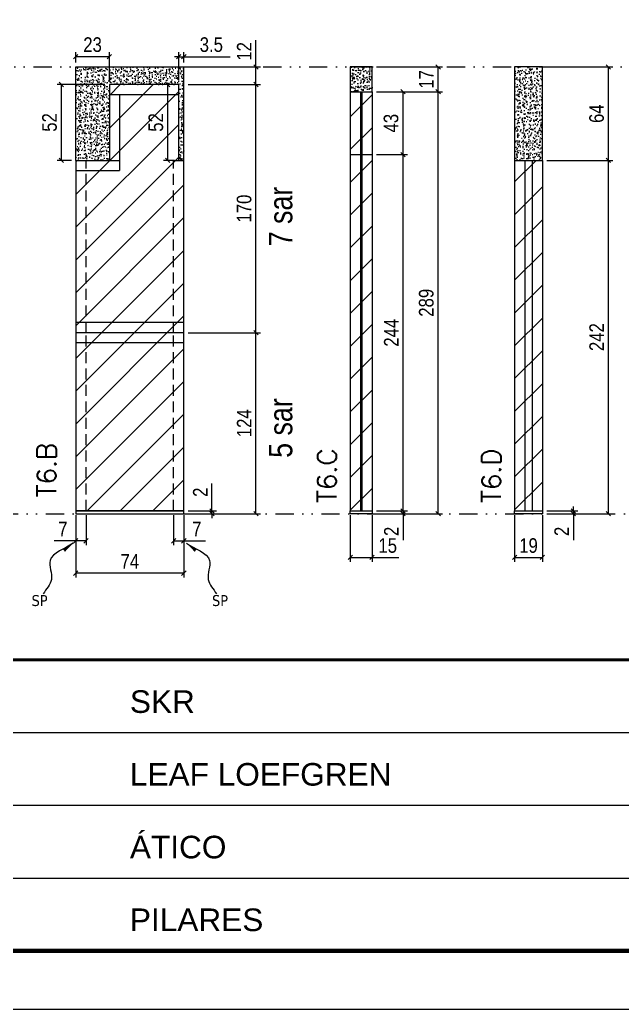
# Model space of a CAD drawing. Extents: x 14400 to 27878, y -21631 to 6985.
# Drawn here: x 19792 to 20204, y -7848 to -7171 of the extents above; entities that cross this region are included whole.
import ezdxf

# ---------------------------------------------------------------- set-up
doc = ezdxf.new("R2010")
doc.units = 0
for name, pattern in [('CONTINUO', [0]), ('DASHED', [0.75, 0.5, -0.25]), ('DIVIDE2', [0.625, 0.25, -0.125, 0, -0.125, 0, -0.125]), ('HIDDEN', [0.375, 0.25, -0.125])]:
    doc.linetypes.add(name, pattern=pattern)
for name, color, linetype in [('COTA', 241, 'Continuous'), ('NOMENCLATURA', 7, 'Continuous'), ('Nível', 160, 'Continuous'), ('Painéis', 200, 'Continuous'), ('SARR_2.2x7', 40, 'Continuous'), ('texto', 7, 'Continuous')]:
    doc.layers.add(name, color=color, linetype=linetype)
for name, color, linetype, lineweight in [('Folhas', 255, 'Continuous', 9), ('Hachura', 251, 'Continuous', 9), ('SARRAFO DE PRESSAO', 251, 'DASHED', 9), ('Texto Seção', 7, 'Continuous', 15)]:
    doc.layers.add(name, color=color, linetype=linetype, lineweight=lineweight)
doc.styles.add('ARIAL', font='arial.ttf')
doc.styles.add('ARIAL_NARROW', font='ARIALN.TTF', dxfattribs={"height": 0.2})
doc.styles.add('COTA TECNICA', font='techl___.ttf', dxfattribs={"height": 10})
doc.styles.add('COTA TECNICA-50', font='techl___.ttf', dxfattribs={"height": 10})
doc.styles.add('REGUA-120', font='ROMANS.shx', dxfattribs={"height": 15})
doc.styles.get("Standard").update_dxf_attribs({"font": 'arial.ttf'})
doc.dimstyles.new('COTA PAINEL-50', dxfattribs={"dimtxt": 10, "dimasz": 3, "dimexe": 3, "dimexo": 3, "dimgap": 3, "dimtad": 1, "dimdec": 1, "dimzin": 12, "dimdsep": 46, "dimtxsty": 'COTA TECNICA-50', "dimblk1": 'OBLIQUE', "dimblk2": 'OBLIQUE', "dimsah": 1, "dimcen": 0.9, "dimclrd": 4, "dimclre": 4, "dimclrt": 240, "dimadec": 1, "dimazin": 3, "dimtfac": 1, "dimtdec": 1, "dimtmove": 0, "dimatfit": 3, "dimfxl": 1, "dimtolj": 1, "dimtzin": 12, "dimarcsym": 0})
doc.dimstyles.new('PAINEL', dxfattribs={"dimtxt": 10, "dimasz": 3, "dimexe": 3, "dimexo": 3, "dimgap": 3, "dimtad": 1, "dimdec": 1, "dimzin": 12, "dimdsep": 46, "dimtxsty": 'COTA TECNICA', "dimblk1": 'OBLIQUE', "dimblk2": 'OBLIQUE', "dimsah": 1, "dimcen": 0.9, "dimclrd": 4, "dimclre": 4, "dimclrt": 240, "dimadec": 1, "dimazin": 3, "dimtfac": 1, "dimtdec": 1, "dimtmove": 0, "dimatfit": 3, "dimfxl": 1, "dimtolj": 1, "dimtzin": 12, "dimarcsym": 0})
doc.dimstyles.get("Standard").update_dxf_attribs({"dimtxt": 0.18, "dimasz": 0.18, "dimexe": 0.18, "dimexo": 0.0625, "dimgap": 0.09, "dimtad": 0, "dimtih": 1, "dimtoh": 1, "dimdec": 4, "dimzin": 0, "dimdsep": 46, "dimtxsty": 'Standard', "dimcen": 0.09, "dimadec": 0, "dimazin": 0, "dimtfac": 1, "dimtdec": 4, "dimtofl": 0, "dimtmove": 0, "dimatfit": 3, "dimfxl": 1, "dimtolj": 1, "dimtzin": 0, "dimarcsym": 0})

# ---------------------------------------------------------------- blocks, each defined once
blk = doc.blocks.new('9999999999')
at = {"color": 30, "linetype": 'CONTINUO'}
for p, q in [((98564.56, 34379.64), (99583.98, 34379.64)), ((98564.56, 34329.83), (99487.98, 34329.83)), ((98564.56, 34280.02), (99487.98, 34280.02))]:
    blk.add_line(p, q, dxfattribs=at)
at = {"color": 30, "linetype": 'CONTINUO', "const_width": 2}
blk.add_lwpolyline([(99583.98, 34230.21), (99583.98, 34414.45, 0.414214), (99568.98, 34429.45), (98228.98, 34429.45, 0.414214), (98213.98, 34414.45), (98213.98, 34245.21, 0.414214), (98228.98, 34230.21), (99583.98, 34230.21)], format="xyb", dxfattribs=at)
at = {"layer": 'Folhas'}
blk.add_lwpolyline([(98138.98, 34190.21), (99623.98, 34190.21), (99623.98, 35240.21), (98138.98, 35240.21)], close=True, dxfattribs=at)
at = {"layer": 'Folhas', "color": 30, "const_width": 3}
blk.add_lwpolyline([(98213.98, 34230.21), (99583.98, 34230.21), (99583.98, 35200.21), (98213.98, 35200.21)], close=True, dxfattribs=at)
at = {"color": 7, "linetype": 'Continuous', "ltscale": 5, "style": 'ARIAL'}
for s, height, p in [('SKR', 15.483, (98837.68, 34393.13)), ('LEAF LOEFGREN', 15.4829, (98837.68, 34343.32)), ('ÁTICO', 15.483, (98837.68, 34293.51)), ('PILARES', 15.483, (98837.68, 34243.7))]:
    blk.add_text(s, height=height, dxfattribs=at).set_placement(p)
blk = doc.blocks.new('_Oblique')
at = {"color": 0, "linetype": 'ByBlock', "lineweight": -2}
blk.add_line((-0.5, -0.5), (0.5, 0.5), dxfattribs=at)
blk = doc.blocks.new('*D2427')
at = {"layer": 'COTA', "color": 4, "lineweight": -2, "transparency": 16777216}
for p, q in [((19830.11, -7509.89), (19830.11, -7552.57)), ((19904.11, -7509.89), (19904.11, -7552.57)), ((19904.11, -7549.57), (19830.11, -7549.57))]:
    blk.add_line(p, q, dxfattribs=at)
at = {"layer": 'Defpoints', "color": 0, "transparency": 16777216}
for p in [(19830.11, -7506.89), (19904.11, -7506.89), (19830.11, -7549.57)]:
    blk.add_point(p, dxfattribs=at)
at = {"layer": 'COTA', "color": 4, "lineweight": -2, "transparency": 16777216, "xscale": 3, "yscale": 3, "zscale": 3, "rotation": 180}
blk.add_blockref('_Oblique', (19830.11, -7549.57), dxfattribs=at)
at = {"layer": 'COTA', "color": 4, "lineweight": -2, "transparency": 16777216, "xscale": 3, "yscale": 3, "zscale": 3}
blk.add_blockref('_Oblique', (19904.11, -7549.57), dxfattribs=at)
at = {"layer": 'COTA', "color": 240, "transparency": 16777216, "insert": (19867.11, -7541.5), "char_height": 10, "attachment_point": 5, "style": 'COTA TECNICA'}
blk.add_mtext('\\A1;74', dxfattribs=at)
blk = doc.blocks.new('*D2428')
at = {"layer": 'COTA', "color": 4, "lineweight": -2, "transparency": 16777216}
for p, q in [((19897.11, -7509.89), (19897.11, -7530.4)), ((19904.11, -7511.89), (19904.11, -7530.4)), ((19897.11, -7527.4), (19904.11, -7527.4)), ((19904.11, -7527.4), (19918.84, -7527.4))]:
    blk.add_line(p, q, dxfattribs=at)
at = {"layer": 'Defpoints', "color": 0, "transparency": 16777216}
for p in [(19897.11, -7506.89), (19904.11, -7508.89), (19904.11, -7527.4)]:
    blk.add_point(p, dxfattribs=at)
at = {"layer": 'COTA', "color": 4, "lineweight": -2, "transparency": 16777216, "xscale": 3, "yscale": 3, "zscale": 3, "rotation": 180}
blk.add_blockref('_Oblique', (19897.11, -7527.4), dxfattribs=at)
at = {"layer": 'COTA', "color": 4, "lineweight": -2, "transparency": 16777216, "xscale": 3, "yscale": 3, "zscale": 3}
blk.add_blockref('_Oblique', (19904.11, -7527.4), dxfattribs=at)
at = {"layer": 'COTA', "color": 240, "transparency": 16777216, "insert": (19912.98, -7519.33), "char_height": 10, "attachment_point": 5, "style": 'COTA TECNICA-50'}
blk.add_mtext('\\A1;7', dxfattribs=at)
blk = doc.blocks.new('*D2430')
at = {"layer": 'COTA', "color": 4, "linetype": 'ByBlock', "lineweight": -2, "transparency": 16777216}
for p, q in [((19907.11, -7384.89), (19956.48, -7384.89)), ((19953.48, -7508.89), (19953.48, -7384.89)), ((19907.11, -7508.89), (19956.48, -7508.89))]:
    blk.add_line(p, q, dxfattribs=at)
at = {"layer": 'Defpoints', "color": 0, "linetype": 'ByBlock', "transparency": 16777216}
for p in [(19904.11, -7384.89), (19953.48, -7384.89), (19904.11, -7508.89)]:
    blk.add_point(p, dxfattribs=at)
at = {"layer": 'COTA', "color": 4, "linetype": 'ByBlock', "lineweight": -2, "transparency": 16777216, "xscale": 3, "yscale": 3, "zscale": 3}
for p, rotation in [((19953.48, -7384.89), 90), ((19953.48, -7508.89), 270)]:
    blk.add_blockref('_Oblique', p, dxfattribs=dict(at, rotation=rotation))
at = {"layer": 'COTA', "color": 240, "linetype": 'ByBlock', "transparency": 16777216, "insert": (19945.41, -7446.89), "char_height": 10, "attachment_point": 5, "rotation": 90, "style": 'COTA TECNICA'}
blk.add_mtext('\\A1;124', dxfattribs=at)
blk = doc.blocks.new('*D2429')
at = {"layer": 'COTA', "color": 4, "lineweight": -2, "transparency": 16777216}
for p, q in [((19923.37, -7506.89), (19923.37, -7488.09)), ((19907.11, -7506.89), (19926.37, -7506.89)), ((19923.37, -7508.89), (19923.37, -7506.89)), ((19907.11, -7508.89), (19926.37, -7508.89)), ((19923.37, -7508.89), (19923.37, -7511.89))]:
    blk.add_line(p, q, dxfattribs=at)
at = {"layer": 'Defpoints', "color": 0, "transparency": 16777216}
for p in [(19904.11, -7506.89), (19904.11, -7508.89), (19923.37, -7508.89)]:
    blk.add_point(p, dxfattribs=at)
at = {"layer": 'COTA', "color": 4, "lineweight": -2, "transparency": 16777216, "xscale": 3, "yscale": 3, "zscale": 3}
for p, rotation in [((19923.37, -7506.89), 270), ((19923.37, -7508.89), 90)]:
    blk.add_blockref('_Oblique', p, dxfattribs=dict(at, rotation=rotation))
at = {"layer": 'COTA', "color": 240, "transparency": 16777216, "insert": (19915.37, -7494.14), "char_height": 10, "attachment_point": 5, "rotation": 90, "style": 'COTA TECNICA-50'}
blk.add_mtext('\\A1;2', dxfattribs=at)
blk = doc.blocks.new('*D2431')
at = {"layer": 'COTA', "color": 4, "linetype": 'ByBlock', "lineweight": -2, "transparency": 16777216}
for p, q in [((19907.11, -7384.89), (19956.48, -7384.89)), ((19953.48, -7508.89), (19953.48, -7384.89)), ((19907.11, -7508.89), (19956.48, -7508.89))]:
    blk.add_line(p, q, dxfattribs=at)
at = {"layer": 'Defpoints', "color": 0, "linetype": 'ByBlock', "transparency": 16777216}
for p in [(19904.11, -7384.89), (19953.48, -7384.89), (19904.11, -7508.89)]:
    blk.add_point(p, dxfattribs=at)
at = {"layer": 'COTA', "color": 4, "linetype": 'ByBlock', "lineweight": -2, "transparency": 16777216, "xscale": 3, "yscale": 3, "zscale": 3}
for p, rotation in [((19953.48, -7384.89), 90), ((19953.48, -7508.89), 270)]:
    blk.add_blockref('_Oblique', p, dxfattribs=dict(at, rotation=rotation))
at = {"layer": 'COTA', "color": 240, "linetype": 'ByBlock', "transparency": 16777216, "insert": (19945.41, -7446.89), "char_height": 10, "attachment_point": 5, "rotation": 90, "style": 'COTA TECNICA'}
blk.add_mtext('\\A1;124', dxfattribs=at)
blk = doc.blocks.new('*D2432')
at = {"layer": 'COTA', "color": 4, "lineweight": -2, "transparency": 16777216}
for p, q in [((19907.11, -7214.89), (19956.48, -7214.89)), ((19953.48, -7384.89), (19953.48, -7214.89)), ((19907.11, -7384.89), (19956.48, -7384.89))]:
    blk.add_line(p, q, dxfattribs=at)
at = {"layer": 'Defpoints', "color": 0, "transparency": 16777216}
for p in [(19904.11, -7214.89), (19953.48, -7214.89), (19904.11, -7384.89)]:
    blk.add_point(p, dxfattribs=at)
at = {"layer": 'COTA', "color": 4, "lineweight": -2, "transparency": 16777216, "xscale": 3, "yscale": 3, "zscale": 3}
for p, rotation in [((19953.48, -7214.89), 90), ((19953.48, -7384.89), 270)]:
    blk.add_blockref('_Oblique', p, dxfattribs=dict(at, rotation=rotation))
at = {"layer": 'COTA', "color": 240, "transparency": 16777216, "insert": (19945.38, -7299.89), "char_height": 10, "attachment_point": 5, "rotation": 90, "style": 'COTA TECNICA'}
blk.add_mtext('\\A1;170', dxfattribs=at)
blk = doc.blocks.new('*D2433')
at = {"layer": 'COTA', "color": 4, "lineweight": -2, "transparency": 16777216}
for p, q in [((19953.48, -7202.89), (19953.48, -7184.58)), ((19907.11, -7202.89), (19956.48, -7202.89)), ((19953.48, -7214.89), (19953.48, -7202.89)), ((19907.11, -7214.89), (19956.48, -7214.89))]:
    blk.add_line(p, q, dxfattribs=at)
at = {"layer": 'Defpoints', "color": 0, "transparency": 16777216}
for p in [(19904.11, -7202.89), (19953.48, -7202.89), (19904.11, -7214.89)]:
    blk.add_point(p, dxfattribs=at)
at = {"layer": 'COTA', "color": 4, "lineweight": -2, "transparency": 16777216, "xscale": 3, "yscale": 3, "zscale": 3}
for p, rotation in [((19953.48, -7202.89), 90), ((19953.48, -7214.89), 270)]:
    blk.add_blockref('_Oblique', p, dxfattribs=dict(at, rotation=rotation))
at = {"layer": 'COTA', "color": 240, "transparency": 16777216, "insert": (19945.42, -7192.23), "char_height": 10, "attachment_point": 5, "rotation": 90, "style": 'COTA TECNICA'}
blk.add_mtext('\\A1;12', dxfattribs=at)
blk = doc.blocks.new('*D2434')
at = {"layer": 'COTA', "color": 4, "lineweight": -2, "transparency": 16777216}
for p, q in [((19830.11, -7199.89), (19830.11, -7192.87)), ((19853.11, -7195.87), (19830.11, -7195.87)), ((19853.11, -7211.89), (19853.11, -7192.87))]:
    blk.add_line(p, q, dxfattribs=at)
at = {"layer": 'Defpoints', "color": 0, "transparency": 16777216}
for p in [(19830.11, -7195.87), (19830.11, -7202.89), (19853.11, -7214.89)]:
    blk.add_point(p, dxfattribs=at)
at = {"layer": 'COTA', "color": 4, "lineweight": -2, "transparency": 16777216, "xscale": 3, "yscale": 3, "zscale": 3, "rotation": 180}
blk.add_blockref('_Oblique', (19830.11, -7195.87), dxfattribs=at)
at = {"layer": 'COTA', "color": 4, "lineweight": -2, "transparency": 16777216, "xscale": 3, "yscale": 3, "zscale": 3}
blk.add_blockref('_Oblique', (19853.11, -7195.87), dxfattribs=at)
at = {"layer": 'COTA', "color": 240, "transparency": 16777216, "insert": (19841.61, -7187.65), "char_height": 10, "attachment_point": 5, "style": 'COTA TECNICA'}
blk.add_mtext('\\A1;23', dxfattribs=at)
blk = doc.blocks.new('*D2435')
at = {"layer": 'COTA', "color": 4, "lineweight": -2, "transparency": 16777216}
for p, q in [((19850.11, -7214.89), (19817.28, -7214.89)), ((19820.28, -7266.89), (19820.28, -7214.89)), ((19827.11, -7266.89), (19817.28, -7266.89))]:
    blk.add_line(p, q, dxfattribs=at)
at = {"layer": 'Defpoints', "color": 0, "transparency": 16777216}
for p in [(19820.28, -7214.89), (19853.11, -7214.89), (19830.11, -7266.89)]:
    blk.add_point(p, dxfattribs=at)
at = {"layer": 'COTA', "color": 4, "lineweight": -2, "transparency": 16777216, "xscale": 3, "yscale": 3, "zscale": 3}
for p, rotation in [((19820.28, -7214.89), 90), ((19820.28, -7266.89), 270)]:
    blk.add_blockref('_Oblique', p, dxfattribs=dict(at, rotation=rotation))
at = {"layer": 'COTA', "color": 240, "transparency": 16777216, "insert": (19812.17, -7240.89), "char_height": 10, "attachment_point": 5, "rotation": 90, "style": 'COTA TECNICA'}
blk.add_mtext('\\A1;52', dxfattribs=at)
blk = doc.blocks.new('*D2436')
at = {"layer": 'COTA', "color": 4, "lineweight": -2, "transparency": 16777216}
for p, q in [((20018.01, -7509.89), (20018.01, -7541.79)), ((20033.01, -7509.89), (20033.01, -7541.79)), ((20018.01, -7538.79), (20033.01, -7538.79)), ((20033.01, -7538.79), (20051.38, -7538.79))]:
    blk.add_line(p, q, dxfattribs=at)
at = {"layer": 'Defpoints', "color": 0, "transparency": 16777216}
for p in [(20018.01, -7506.89), (20033.01, -7506.89), (20033.01, -7538.79)]:
    blk.add_point(p, dxfattribs=at)
at = {"layer": 'COTA', "color": 4, "lineweight": -2, "transparency": 16777216, "xscale": 3, "yscale": 3, "zscale": 3, "rotation": 180}
blk.add_blockref('_Oblique', (20018.01, -7538.79), dxfattribs=at)
at = {"layer": 'COTA', "color": 4, "lineweight": -2, "transparency": 16777216, "xscale": 3, "yscale": 3, "zscale": 3}
blk.add_blockref('_Oblique', (20033.01, -7538.79), dxfattribs=at)
at = {"layer": 'COTA', "color": 240, "transparency": 16777216, "insert": (20043.7, -7530.68), "char_height": 10, "attachment_point": 5, "style": 'COTA TECNICA'}
blk.add_mtext('\\A1;15', dxfattribs=at)
blk = doc.blocks.new('*D2437')
at = {"layer": 'COTA', "color": 4, "lineweight": -2, "transparency": 16777216}
for p, q in [((20036.01, -7506.89), (20057.21, -7506.89)), ((20054.21, -7506.89), (20054.21, -7503.89)), ((20054.21, -7506.89), (20054.21, -7508.89)), ((20036.01, -7508.89), (20057.21, -7508.89)), ((20054.21, -7508.89), (20054.21, -7527))]:
    blk.add_line(p, q, dxfattribs=at)
at = {"layer": 'Defpoints', "color": 0, "transparency": 16777216}
for p in [(20033.01, -7506.89), (20054.21, -7506.89), (20033.01, -7508.89)]:
    blk.add_point(p, dxfattribs=at)
at = {"layer": 'COTA', "color": 4, "lineweight": -2, "transparency": 16777216, "xscale": 3, "yscale": 3, "zscale": 3}
for p, rotation in [((20054.21, -7506.89), 270), ((20054.21, -7508.89), 90)]:
    blk.add_blockref('_Oblique', p, dxfattribs=dict(at, rotation=rotation))
at = {"layer": 'COTA', "color": 240, "transparency": 16777216, "insert": (20046.21, -7520.95), "char_height": 10, "attachment_point": 5, "rotation": 90, "style": 'COTA TECNICA-50'}
blk.add_mtext('\\A1;2', dxfattribs=at)
blk = doc.blocks.new('*D2438')
at = {"layer": 'COTA', "color": 4, "lineweight": -2, "transparency": 16777216}
for p, q in [((20036.01, -7219.89), (20081.22, -7219.89)), ((20078.22, -7508.89), (20078.22, -7219.89)), ((20036.01, -7508.89), (20081.22, -7508.89))]:
    blk.add_line(p, q, dxfattribs=at)
at = {"layer": 'Defpoints', "color": 0, "transparency": 16777216}
for p in [(20033.01, -7219.89), (20078.22, -7219.89), (20033.01, -7508.89)]:
    blk.add_point(p, dxfattribs=at)
at = {"layer": 'COTA', "color": 4, "lineweight": -2, "transparency": 16777216, "xscale": 3, "yscale": 3, "zscale": 3}
for p, rotation in [((20078.22, -7219.89), 90), ((20078.22, -7508.89), 270)]:
    blk.add_blockref('_Oblique', p, dxfattribs=dict(at, rotation=rotation))
at = {"layer": 'COTA', "color": 240, "transparency": 16777216, "insert": (20070.12, -7364.39), "char_height": 10, "attachment_point": 5, "rotation": 90, "style": 'COTA TECNICA-50'}
blk.add_mtext('\\A1;289', dxfattribs=at)
blk = doc.blocks.new('*D2444')
at = {"layer": 'COTA', "color": 4, "lineweight": -2, "transparency": 16777216}
for p, q in [((20036.01, -7202.89), (20081.22, -7202.89)), ((20078.22, -7219.89), (20078.22, -7202.89)), ((20036.01, -7219.89), (20081.22, -7219.89))]:
    blk.add_line(p, q, dxfattribs=at)
at = {"layer": 'Defpoints', "color": 0, "transparency": 16777216}
for p in [(20033.01, -7202.89), (20078.22, -7202.89), (20033.01, -7219.89)]:
    blk.add_point(p, dxfattribs=at)
at = {"layer": 'COTA', "color": 4, "lineweight": -2, "transparency": 16777216, "xscale": 3, "yscale": 3, "zscale": 3}
for p, rotation in [((20078.22, -7202.89), 90), ((20078.22, -7219.89), 270)]:
    blk.add_blockref('_Oblique', p, dxfattribs=dict(at, rotation=rotation))
at = {"layer": 'COTA', "color": 240, "transparency": 16777216, "insert": (20070.15, -7211.39), "char_height": 10, "attachment_point": 5, "rotation": 90, "style": 'COTA TECNICA'}
blk.add_mtext('\\A1;17', dxfattribs=at)
blk = doc.blocks.new('*D2439')
at = {"layer": 'COTA', "color": 4, "lineweight": -2, "transparency": 16777216}
for p, q in [((20130.6, -7509.89), (20130.6, -7541.79)), ((20149.6, -7509.89), (20149.6, -7541.79)), ((20130.6, -7538.79), (20149.6, -7538.79))]:
    blk.add_line(p, q, dxfattribs=at)
at = {"layer": 'Defpoints', "color": 0, "transparency": 16777216}
for p in [(20130.6, -7506.89), (20149.6, -7506.89), (20149.6, -7538.79)]:
    blk.add_point(p, dxfattribs=at)
at = {"layer": 'COTA', "color": 4, "lineweight": -2, "transparency": 16777216, "xscale": 3, "yscale": 3, "zscale": 3, "rotation": 180}
blk.add_blockref('_Oblique', (20130.6, -7538.79), dxfattribs=at)
at = {"layer": 'COTA', "color": 4, "lineweight": -2, "transparency": 16777216, "xscale": 3, "yscale": 3, "zscale": 3}
blk.add_blockref('_Oblique', (20149.6, -7538.79), dxfattribs=at)
at = {"layer": 'COTA', "color": 240, "transparency": 16777216, "insert": (20140.1, -7530.7), "char_height": 10, "attachment_point": 5, "style": 'COTA TECNICA'}
blk.add_mtext('\\A1;19', dxfattribs=at)
blk = doc.blocks.new('*D2440')
at = {"layer": 'COTA', "color": 4, "lineweight": -2, "transparency": 16777216}
for p, q in [((20152.6, -7506.89), (20173.79, -7506.89)), ((20170.79, -7506.89), (20170.79, -7503.89)), ((20170.79, -7506.89), (20170.79, -7508.89)), ((20152.6, -7508.89), (20173.79, -7508.89)), ((20170.79, -7508.89), (20170.79, -7527))]:
    blk.add_line(p, q, dxfattribs=at)
at = {"layer": 'Defpoints', "color": 0, "transparency": 16777216}
for p in [(20149.6, -7506.89), (20170.79, -7506.89), (20149.6, -7508.89)]:
    blk.add_point(p, dxfattribs=at)
at = {"layer": 'COTA', "color": 4, "lineweight": -2, "transparency": 16777216, "xscale": 3, "yscale": 3, "zscale": 3}
for p, rotation in [((20170.79, -7506.89), 270), ((20170.79, -7508.89), 90)]:
    blk.add_blockref('_Oblique', p, dxfattribs=dict(at, rotation=rotation))
at = {"layer": 'COTA', "color": 240, "transparency": 16777216, "insert": (20162.79, -7520.95), "char_height": 10, "attachment_point": 5, "rotation": 90, "style": 'COTA TECNICA-50'}
blk.add_mtext('\\A1;2', dxfattribs=at)
blk = doc.blocks.new('*D2441')
at = {"layer": 'COTA', "color": 4, "lineweight": -2, "transparency": 16777216}
for p, q in [((20152.6, -7266.89), (20197.81, -7266.89)), ((20194.81, -7508.89), (20194.81, -7266.89)), ((20152.6, -7508.89), (20197.81, -7508.89))]:
    blk.add_line(p, q, dxfattribs=at)
at = {"layer": 'Defpoints', "color": 0, "transparency": 16777216}
for p in [(20149.6, -7266.89), (20194.81, -7266.89), (20149.6, -7508.89)]:
    blk.add_point(p, dxfattribs=at)
at = {"layer": 'COTA', "color": 4, "lineweight": -2, "transparency": 16777216, "xscale": 3, "yscale": 3, "zscale": 3}
for p, rotation in [((20194.81, -7266.89), 90), ((20194.81, -7508.89), 270)]:
    blk.add_blockref('_Oblique', p, dxfattribs=dict(at, rotation=rotation))
at = {"layer": 'COTA', "color": 240, "transparency": 16777216, "insert": (20186.74, -7387.89), "char_height": 10, "attachment_point": 5, "rotation": 90, "style": 'COTA TECNICA-50'}
blk.add_mtext('\\A1;242', dxfattribs=at)
blk = doc.blocks.new('*D2445')
at = {"layer": 'COTA', "color": 4, "lineweight": -2, "transparency": 16777216}
for p, q in [((20152.6, -7202.89), (20197.81, -7202.89)), ((20194.81, -7266.89), (20194.81, -7202.89)), ((20152.6, -7266.89), (20197.81, -7266.89))]:
    blk.add_line(p, q, dxfattribs=at)
at = {"layer": 'Defpoints', "color": 0, "transparency": 16777216}
for p in [(20149.6, -7202.89), (20194.81, -7202.89), (20149.6, -7266.89)]:
    blk.add_point(p, dxfattribs=at)
at = {"layer": 'COTA', "color": 4, "lineweight": -2, "transparency": 16777216, "xscale": 3, "yscale": 3, "zscale": 3}
for p, rotation in [((20194.81, -7202.89), 90), ((20194.81, -7266.89), 270)]:
    blk.add_blockref('_Oblique', p, dxfattribs=dict(at, rotation=rotation))
at = {"layer": 'COTA', "color": 240, "transparency": 16777216, "insert": (20186.71, -7234.89), "char_height": 10, "attachment_point": 5, "rotation": 90, "style": 'COTA TECNICA'}
blk.add_mtext('\\A1;64', dxfattribs=at)
blk = doc.blocks.new('*D2443')
at = {"layer": 'COTA', "color": 4, "lineweight": -2, "transparency": 16777216}
for p, q in [((20036.01, -7262.89), (20057.21, -7262.89)), ((20054.21, -7506.89), (20054.21, -7262.89)), ((20036.01, -7506.89), (20057.21, -7506.89))]:
    blk.add_line(p, q, dxfattribs=at)
at = {"layer": 'Defpoints', "color": 0, "transparency": 16777216}
for p in [(20033.01, -7262.89), (20054.21, -7262.89), (20033.01, -7506.89)]:
    blk.add_point(p, dxfattribs=at)
at = {"layer": 'COTA', "color": 4, "lineweight": -2, "transparency": 16777216, "xscale": 3, "yscale": 3, "zscale": 3}
for p, rotation in [((20054.21, -7262.89), 90), ((20054.21, -7506.89), 270)]:
    blk.add_blockref('_Oblique', p, dxfattribs=dict(at, rotation=rotation))
at = {"layer": 'COTA', "color": 240, "transparency": 16777216, "insert": (20046.13, -7384.89), "char_height": 10, "attachment_point": 5, "rotation": 90, "style": 'COTA TECNICA'}
blk.add_mtext('\\A1;244', dxfattribs=at)
blk = doc.blocks.new('*D2442')
at = {"layer": 'COTA', "color": 4, "lineweight": -2, "transparency": 16777216}
for p, q in [((20036.01, -7219.89), (20057.21, -7219.89)), ((20054.21, -7262.89), (20054.21, -7219.89)), ((20036.01, -7262.89), (20057.21, -7262.89))]:
    blk.add_line(p, q, dxfattribs=at)
at = {"layer": 'Defpoints', "color": 0, "transparency": 16777216}
for p in [(20033.01, -7219.89), (20054.21, -7219.89), (20033.01, -7262.89)]:
    blk.add_point(p, dxfattribs=at)
at = {"layer": 'COTA', "color": 4, "lineweight": -2, "transparency": 16777216, "xscale": 3, "yscale": 3, "zscale": 3}
for p, rotation in [((20054.21, -7219.89), 90), ((20054.21, -7262.89), 270)]:
    blk.add_blockref('_Oblique', p, dxfattribs=dict(at, rotation=rotation))
at = {"layer": 'COTA', "color": 240, "transparency": 16777216, "insert": (20045.99, -7241.39), "char_height": 10, "attachment_point": 5, "rotation": 90, "style": 'COTA TECNICA'}
blk.add_mtext('\\A1;43', dxfattribs=at)
blk = doc.blocks.new('*D2936')
at = {"layer": 'COTA', "color": 4, "lineweight": -2, "transparency": 16777216}
for p, q in [((19830.11, -7511.89), (19830.11, -7530.4)), ((19837.11, -7509.89), (19837.11, -7530.4)), ((19830.11, -7527.4), (19815.38, -7527.4)), ((19837.11, -7527.4), (19830.11, -7527.4))]:
    blk.add_line(p, q, dxfattribs=at)
at = {"layer": 'Defpoints', "color": 0, "transparency": 16777216}
for p in [(19837.11, -7506.89), (19830.11, -7508.89), (19830.11, -7527.4)]:
    blk.add_point(p, dxfattribs=at)
at = {"layer": 'COTA', "color": 4, "lineweight": -2, "transparency": 16777216, "xscale": 3, "yscale": 3, "zscale": 3, "rotation": 180}
blk.add_blockref('_Oblique', (19830.11, -7527.4), dxfattribs=at)
at = {"layer": 'COTA', "color": 4, "lineweight": -2, "transparency": 16777216, "xscale": 3, "yscale": 3, "zscale": 3}
blk.add_blockref('_Oblique', (19837.11, -7527.4), dxfattribs=at)
at = {"layer": 'COTA', "color": 240, "transparency": 16777216, "insert": (19821.25, -7519.33), "char_height": 10, "attachment_point": 5, "style": 'COTA TECNICA-50'}
blk.add_mtext('\\A1;7', dxfattribs=at)
blk = doc.blocks.new('*D2937')
at = {"layer": 'COTA', "color": 4, "lineweight": -2, "transparency": 16777216}
for p, q in [((19900.61, -7195.87), (19897.61, -7195.87)), ((19900.61, -7211.89), (19900.61, -7192.87)), ((19900.61, -7195.87), (19904.11, -7195.87)), ((19904.11, -7199.89), (19904.11, -7192.87)), ((19904.11, -7195.87), (19935.72, -7195.87))]:
    blk.add_line(p, q, dxfattribs=at)
at = {"layer": 'Defpoints', "color": 0, "transparency": 16777216}
for p in [(19904.11, -7195.87), (19904.11, -7202.89), (19900.61, -7214.89)]:
    blk.add_point(p, dxfattribs=at)
at = {"layer": 'COTA', "color": 4, "lineweight": -2, "transparency": 16777216, "xscale": 3, "yscale": 3, "zscale": 3}
blk.add_blockref('_Oblique', (19900.61, -7195.87), dxfattribs=at)
at = {"layer": 'COTA', "color": 4, "lineweight": -2, "transparency": 16777216, "xscale": 3, "yscale": 3, "zscale": 3, "rotation": 180}
blk.add_blockref('_Oblique', (19904.11, -7195.87), dxfattribs=at)
at = {"layer": 'COTA', "color": 240, "transparency": 16777216, "insert": (19922.92, -7187.65), "char_height": 10, "attachment_point": 5, "style": 'COTA TECNICA'}
blk.add_mtext('\\A1;3.5', dxfattribs=at)
blk = doc.blocks.new('*D2938')
at = {"layer": 'COTA', "color": 4, "lineweight": -2, "transparency": 16777216}
for p, q in [((19897.61, -7214.89), (19890.08, -7214.89)), ((19893.08, -7266.89), (19893.08, -7214.89)), ((19897.61, -7266.89), (19890.08, -7266.89))]:
    blk.add_line(p, q, dxfattribs=at)
at = {"layer": 'Defpoints', "color": 0, "transparency": 16777216}
for p in [(19893.08, -7214.89), (19900.61, -7214.89), (19900.61, -7266.89)]:
    blk.add_point(p, dxfattribs=at)
at = {"layer": 'COTA', "color": 4, "lineweight": -2, "transparency": 16777216, "xscale": 3, "yscale": 3, "zscale": 3}
for p, rotation in [((19893.08, -7214.89), 90), ((19893.08, -7266.89), 270)]:
    blk.add_blockref('_Oblique', p, dxfattribs=dict(at, rotation=rotation))
at = {"layer": 'COTA', "color": 240, "transparency": 16777216, "insert": (19884.97, -7240.89), "char_height": 10, "attachment_point": 5, "rotation": 90, "style": 'COTA TECNICA'}
blk.add_mtext('\\A1;52', dxfattribs=at)

msp = doc.modelspace()

# ---------------------------------------------------------------- hatches: boundary and pattern name
at = {"layer": 'COTA'}
h = msp.add_hatch(dxfattribs=at)
h.set_pattern_fill('AR-CONC', color=256, scale=0.03)
h.set_pattern_definition([(50, (4755, 1153.575), (5.4655401, -0.4781726), [0.5715, -6.2865]), (355, (4755, 1153.575), (-1.0573026, 5.7317054), [0.4572, -5.0292175]), (100.451445, (4755.4555, 1153.535), (4.4082374, 5.2535326), [0.4857003, -5.3427073]), (46.1842, (4755, 1155.099), (8.1323712, -1.2612698), [0.85725, -9.42975]), (96.63556, (4755.678, 1154.994), (7.122124, 7.4227837), [0.7285507, -8.0140682]), (351.18415, (4755, 1155.099), (7.122124, 7.4227837), [0.685799, -7.543792]), (21, (4755.762, 1154.718), (4.5484317, -3.067956), [0.5715, -6.2865]), (326, (4755.762, 1154.718), (1.8540609, 5.525639), [0.4572, -5.0292]), (71.451445, (4756.141, 1154.4624), (6.4024926, 2.457683), [0.4857003, -5.3426981]), (37.5, (4755, 1153.5751), (0.0926581, 2.53665117), [0, -4.96824, 0, -5.1054, 0, -5.04825]), (7.5, (4755, 1153.575), (2.00458988, 3.00541724), [0, -2.91084, 0, -4.85394, 0, -1.92405]), (327.5, (4753.3007, 1153.5751), (4.06771786, -0.17186232), [0, -1.905, 0, -5.9436, 0, -7.8867]), (317.5, (4752.5387, 1153.575), (4.44387544, 0.7627947), [0, -2.4765, 0, -3.94716, 0, -5.6007])])
h.paths.add_polyline_path([(19830.114, -7266.891), (19853.114, -7266.891), (19853.114, -7214.891), (19900.614, -7214.891), (19900.614, -7266.891), (19904.114, -7266.891), (19904.114, -7202.891), (19830.114, -7202.891)])
h = msp.add_hatch(dxfattribs=at)
h.set_pattern_fill('AR-CONC', color=256, scale=0.03)
h.set_pattern_definition([(50, (4561.578, -10392.176), (5.4655401, -0.4781726), [0.5715, -6.2865]), (355, (4561.578, -10392.176), (-1.0573026, 5.7317054), [0.4572, -5.0292175]), (100.451445, (4562.0336, -10392.216), (4.4082374, 5.2535326), [0.4857003, -5.3427073]), (46.1842, (4561.578, -10390.652), (8.1323712, -1.2612698), [0.85725, -9.42975]), (96.63556, (4562.256, -10390.757), (7.122124, 7.4227837), [0.7285507, -8.0140682]), (351.18415, (4561.578, -10390.652), (7.122124, 7.4227837), [0.685799, -7.543792]), (21, (4562.34, -10391.033), (4.5484317, -3.067956), [0.5715, -6.2865]), (326, (4562.34, -10391.033), (1.8540609, 5.525639), [0.4572, -5.0292]), (71.451445, (4562.719, -10391.2886), (6.4024926, 2.457683), [0.4857003, -5.3426981]), (37.5, (4561.5781, -10392.176), (0.0926581, 2.53665117), [0, -4.96824, 0, -5.1054, 0, -5.04825]), (7.5, (4561.578, -10392.176), (2.00458988, 3.00541724), [0, -2.91084, 0, -4.85394, 0, -1.92405]), (327.5, (4559.8789, -10392.176), (4.06771786, -0.17186232), [0, -1.905, 0, -5.9436, 0, -7.8867]), (317.5, (4559.117, -10392.176), (4.44387544, 0.7627947), [0, -2.4765, 0, -3.94716, 0, -5.6007])])
h.paths.add_polyline_path([(20018.012, -7219.891), (20033.012, -7219.891), (20033.012, -7202.891), (20018.012, -7202.891)])
h = msp.add_hatch(dxfattribs=at)
h.set_pattern_fill('AR-CONC', color=256, scale=0.03)
h.set_pattern_definition([(50, (4678.165, -10342.176), (5.4655401, -0.4781726), [0.5715, -6.2865]), (355, (4678.165, -10342.176), (-1.0573026, 5.7317054), [0.4572, -5.0292175]), (100.451445, (4678.6207, -10342.216), (4.4082374, 5.2535326), [0.4857003, -5.3427073]), (46.1842, (4678.165, -10340.652), (8.1323712, -1.2612698), [0.85725, -9.42975]), (96.63556, (4678.843, -10340.757), (7.122124, 7.4227837), [0.7285507, -8.0140682]), (351.18415, (4678.165, -10340.652), (7.122124, 7.4227837), [0.685799, -7.543792]), (21, (4678.927, -10341.033), (4.5484317, -3.067956), [0.5715, -6.2865]), (326, (4678.927, -10341.033), (1.8540609, 5.525639), [0.4572, -5.0292]), (71.451445, (4679.306, -10341.2886), (6.4024926, 2.457683), [0.4857003, -5.3426981]), (37.5, (4678.1652, -10342.176), (0.0926581, 2.53665117), [0, -4.96824, 0, -5.1054, 0, -5.04825]), (7.5, (4678.1652, -10342.176), (2.00458988, 3.00541724), [0, -2.91084, 0, -4.85394, 0, -1.92405]), (327.5, (4676.466, -10342.176), (4.06771786, -0.17186232), [0, -1.905, 0, -5.9436, 0, -7.8867]), (317.5, (4675.704, -10342.176), (4.44387544, 0.7627947), [0, -2.4765, 0, -3.94716, 0, -5.6007])])
h.paths.add_polyline_path([(20149.599, -7202.891), (20130.599, -7202.891), (20130.599, -7266.891), (20149.599, -7266.891)])
at = {"layer": 'Hachura'}
h = msp.add_hatch(dxfattribs=at)
h.set_pattern_fill('ANSI31', color=256, scale=5)
h.paths.add_polyline_path([(19708.646, -7202.891), (19660.646, -7202.891), (19660.646, -7384.891), (19708.646, -7384.891)])
h.paths.add_polyline_path([(19708.646, -7384.891), (19660.646, -7384.891), (19660.646, -7506.891), (19708.646, -7506.891)])
h.paths.add_polyline_path([(19904.114, -7266.891), (19900.614, -7266.891), (19900.614, -7214.891), (19853.114, -7214.891), (19853.114, -7266.891), (19830.114, -7266.891), (19830.114, -7384.891), (19904.114, -7384.891)])
h.paths.add_polyline_path([(19904.114, -7384.891), (19830.114, -7384.891), (19830.114, -7506.891), (19904.114, -7506.891)])
h.paths.add_polyline_path([(20033.012, -7262.891), (20018.012, -7262.891), (20018.012, -7506.891), (20033.012, -7506.891)])
h.paths.add_polyline_path([(20033.012, -7219.891), (20018.012, -7219.891), (20018.012, -7262.891), (20033.012, -7262.891)])
h.paths.add_polyline_path([(20149.599, -7266.891), (20130.599, -7266.891), (20130.599, -7506.891), (20149.599, -7506.891)])
h.paths.add_polyline_path([(20294.8, -7202.891), (20247.8, -7202.891), (20247.8, -7384.891), (20294.8, -7384.891)])
h.paths.add_polyline_path([(20294.8, -7384.891), (20247.8, -7384.891), (20247.8, -7506.891), (20294.8, -7506.891)])
h.paths.add_polyline_path([(20486.204, -7384.891), (20416.204, -7384.891), (20416.204, -7506.891), (20486.204, -7506.891)])
h.paths.add_polyline_path([(20486.204, -7219.891), (20439.204, -7219.891), (20439.204, -7266.891), (20416.204, -7266.891), (20416.204, -7384.891), (20486.204, -7384.891)])

# ---------------------------------------------------------------- linework, layer by layer
at = {"layer": 'COTA'}
for p, q in [((19830.114, -7266.891), (19830.114, -7202.891)), ((19830.114, -7202.891), (19904.114, -7202.891)), ((19904.114, -7266.891), (19904.114, -7202.891)), ((19853.114, -7266.891), (19860.114, -7266.891)), ((19860.114, -7266.891), (19860.114, -7273.891)), ((19897.114, -7266.891), (19900.614, -7266.891))]:
    msp.add_line(p, q, dxfattribs=at)
for points in [[(20018.012, -7219.891), (20033.012, -7219.891), (20033.012, -7202.891), (20018.012, -7202.891)], [(20130.599, -7266.891), (20149.599, -7266.891), (20149.599, -7202.891), (20130.599, -7202.891)]]:
    msp.add_lwpolyline(points, close=True, dxfattribs=at)
at = {"layer": 'Nível', "color": 4, "linetype": 'DIVIDE2', "ltscale": 50}
for p, q in [((19643.863, -7202.891), (20613.467, -7202.891)), ((19243.467, -7508.891), (20613.467, -7508.891))]:
    msp.add_line(p, q, dxfattribs=at)
at = {"layer": 'Painéis'}
for p, q in [((19900.614, -7214.891), (19853.114, -7214.891)), ((19853.114, -7214.891), (19853.114, -7266.891)), ((19900.614, -7266.891), (19900.614, -7214.891)), ((20018.012, -7219.891), (20018.012, -7506.891)), ((20018.012, -7219.891), (20033.012, -7219.891)), ((20033.012, -7219.891), (20033.012, -7506.891)), ((20018.012, -7262.891), (20033.012, -7262.891)), ((19830.114, -7266.891), (19830.114, -7506.891)), ((19830.114, -7266.891), (19853.114, -7266.891)), ((19900.614, -7266.891), (19904.114, -7266.891)), ((19904.114, -7506.891), (19904.114, -7266.891)), ((20130.599, -7266.891), (20130.599, -7506.891)), ((20130.599, -7266.891), (20149.599, -7266.891)), ((20149.599, -7266.891), (20149.599, -7506.891)), ((19904.114, -7384.891), (19830.114, -7384.891)), ((19830.114, -7506.891), (19904.114, -7506.891)), ((20018.012, -7506.891), (20033.012, -7506.891)), ((20018.012, -7508.891), (20018.012, -7506.891)), ((20033.012, -7506.891), (20033.012, -7508.891)), ((20130.599, -7506.891), (20149.599, -7506.891)), ((20130.599, -7508.891), (20130.599, -7506.891)), ((20149.599, -7506.891), (20149.599, -7508.891)), ((20033.012, -7508.891), (20018.012, -7508.891)), ((20149.599, -7508.891), (20130.599, -7508.891))]:
    msp.add_line(p, q, dxfattribs=at)
msp.add_lwpolyline([(19904.114, -7506.891), (19830.114, -7506.891), (19830.114, -7508.891), (19904.114, -7508.891)], close=True, dxfattribs=at)
at = {"layer": 'SARR_2.2x7'}
for p, q in [((19900.614, -7221.891), (19853.114, -7221.891)), ((19860.114, -7221.891), (19860.114, -7266.891)), ((20025.012, -7219.891), (20025.012, -7506.891)), ((20026.012, -7219.891), (20026.012, -7506.891)), ((20137.599, -7266.891), (20137.599, -7506.891)), ((20142.599, -7266.891), (20142.599, -7506.891)), ((19830.114, -7273.891), (19860.114, -7273.891)), ((19904.114, -7377.891), (19830.114, -7377.891)), ((19904.114, -7391.891), (19830.114, -7391.891))]:
    msp.add_line(p, q, dxfattribs=at)
at = {"layer": 'SARR_2.2x7', "linetype": 'HIDDEN', "ltscale": 30}
for p, q in [((19837.114, -7384.891), (19837.114, -7266.891)), ((19897.114, -7384.891), (19897.114, -7266.891)), ((19837.114, -7506.891), (19837.114, -7384.891)), ((19897.114, -7506.891), (19897.114, -7384.891))]:
    msp.add_line(p, q, dxfattribs=at)

# ---------------------------------------------------------------- block references
at = {"layer": 'SARRAFO DE PRESSAO', "color": 6, "linetype": 'ByBlock'}
msp.add_blockref('9999999999', (-78970.511, -42038.379), dxfattribs=at)

# ---------------------------------------------------------------- texts
at = {"layer": 'NOMENCLATURA', "style": 'ARIAL_NARROW'}
for s, p in [('7 sar', (19978.357, -7325.688)), ('5 sar', (19978.357, -7470.567))]:
    msp.add_text(s, height=16, rotation=90, dxfattribs=at).set_placement(p)
at = {"layer": 'texto', "color": 0, "char_height": 7.5, "attachment_point": 5}
for insert in [(19805.337, -7568.382), (19928.891, -7568.382)]:
    msp.add_mtext('{\\fTahoma|b0|i0|c0|p34;\\C4;SP}', dxfattribs=dict(at, insert=insert))
at = {"layer": 'Texto Seção', "char_height": 13, "attachment_point": 7, "rotation": 90, "style": 'REGUA-120'}
for s, insert, width in [('T6.B', (19816.643, -7497.639), 285.32988), ('T6.C', (20008.562, -7501.479), 370.6998), ('T6.D', (20121.149, -7501.479), 370.6998)]:
    msp.add_mtext(s, dxfattribs=dict(at, insert=insert, width=width))

# ---------------------------------------------------------------- dimensions: what is measured, and where the dimension line sits
at = {"layer": 'COTA'}
for base, p1, p2, dimstyle, picture, middle in [((19830.114, -7195.867), (19853.114, -7214.891), (19830.114, -7202.891), 'PAINEL', '*D2434', (19841.614, -7187.648)), ((19904.114, -7195.867), (19900.614, -7214.891), (19904.114, -7202.891), 'PAINEL', '*D2937', (19922.916, -7187.648)), ((19904.114, -7527.401), (19897.114, -7506.891), (19904.114, -7508.891), 'COTA PAINEL-50', '*D2428', (19912.979, -7519.328))]:
    dim = msp.add_linear_dim(base=base, p1=p1, p2=p2, dimstyle=dimstyle, dxfattribs=at)
    dim.commit()
    dim.dimension.update_dxf_attribs({"geometry": picture, "text_midpoint": middle})
for base, p1, p2, angle, dimstyle, picture, middle in [((19953.481, -7202.891), (19904.114, -7214.891), (19904.114, -7202.891), 90, 'PAINEL', '*D2433', (19945.423, -7192.234)), ((20078.222, -7202.891), (20033.012, -7219.891), (20033.012, -7202.891), 90, 'PAINEL', '*D2444', (20070.149, -7211.391)), ((20194.809, -7202.891), (20149.599, -7266.891), (20149.599, -7202.891), 90, 'PAINEL', '*D2445', (20186.707, -7234.891)), ((19820.284, -7214.891), (19830.114, -7266.891), (19853.114, -7214.891), 90, 'PAINEL', '*D2435', (19812.174, -7240.891)), ((19893.082, -7214.891), (19900.614, -7266.891), (19900.614, -7214.891), 90, 'PAINEL', '*D2938', (19884.972, -7240.891)), ((19953.481, -7214.891), (19904.114, -7384.891), (19904.114, -7214.891), 90, 'PAINEL', '*D2432', (19945.379, -7299.891)), ((20078.222, -7219.891), (20033.012, -7508.891), (20033.012, -7219.891), 90, 'COTA PAINEL-50', '*D2438', (20070.12, -7364.391)), ((20054.205, -7262.891), (20033.012, -7506.891), (20033.012, -7262.891), 90, 'PAINEL', '*D2443', (20046.132, -7384.891)), ((20194.809, -7266.891), (20149.599, -7508.891), (20149.599, -7266.891), 90, 'COTA PAINEL-50', '*D2441', (20186.736, -7387.891)), ((19830.114, -7527.401), (19837.114, -7506.891), (19830.114, -7508.891), 180, 'COTA PAINEL-50', '*D2936', (19821.248, -7519.328))]:
    dim = msp.add_linear_dim(base=base, p1=p1, p2=p2, angle=angle, dimstyle=dimstyle, dxfattribs=at)
    dim.commit()
    dim.dimension.update_dxf_attribs({"geometry": picture, "text_midpoint": middle})
for base, p1, p2, angle, override, picture, middle in [((20054.205, -7219.891), (20033.012, -7262.891), (20033.012, -7219.891), 90, {"dimtmove": 1}, '*D2442', (20045.986, -7241.391)), ((19830.114, -7549.569), (19904.114, -7506.891), (19830.114, -7506.891), 180, {"dimarcsym": 2}, '*D2427', (19867.114, -7541.496))]:
    dim = msp.add_linear_dim(base=base, p1=p1, p2=p2, angle=angle, dimstyle='PAINEL', override=override, dxfattribs=at)
    dim.commit()
    dim.dimension.update_dxf_attribs({"geometry": picture, "text_midpoint": middle})
at = {"layer": 'COTA', "linetype": 'ByBlock'}
for picture in ['*D2430', '*D2431']:
    dim = msp.add_aligned_dim(p1=(19904.114, -7508.891), p2=(19904.114, -7384.891), distance=-49.367, dimstyle='PAINEL', dxfattribs=at)
    dim.commit()
    dim.dimension.update_dxf_attribs({"geometry": picture, "text_midpoint": (19945.408, -7446.891)})
at = {"layer": 'COTA'}
for base, p1, p2, picture, middle in [((19923.372, -7508.891), (19904.114, -7506.891), (19904.114, -7508.891), '*D2429', (19923.372, -7494.144)), ((20054.205, -7506.891), (20033.012, -7508.891), (20033.012, -7506.891), '*D2437', (20054.205, -7520.946)), ((20170.792, -7506.891), (20149.599, -7508.891), (20149.599, -7506.891), '*D2440', (20170.792, -7520.946))]:
    dim = msp.add_linear_dim(base=base, p1=p1, p2=p2, angle=90, dimstyle='COTA PAINEL-50', dxfattribs=at)
    dim.commit()
    dim.dimension.update_dxf_attribs({"geometry": picture, "text_midpoint": middle, "dimtype": 160})
for base, p1, p2, picture, middle in [((20033.012, -7538.785), (20018.012, -7506.891), (20033.012, -7506.891), '*D2436', (20043.698, -7530.675)), ((20149.599, -7538.785), (20130.599, -7506.891), (20149.599, -7506.891), '*D2439', (20140.099, -7530.697))]:
    dim = msp.add_linear_dim(base=base, p1=p1, p2=p2, dimstyle='PAINEL', override={"dimarcsym": 2}, dxfattribs=at)
    dim.commit()
    dim.dimension.update_dxf_attribs({"geometry": picture, "text_midpoint": middle})

# ---------------------------------------------------------------- leaders
at = {"layer": 'COTA', "path_type": 1}
for points in [[(19828.285, -7529.072), (19812.5, -7540.907), (19813.425, -7553.913), (19807.872, -7563.695)], [(19905.943, -7529.072), (19921.728, -7540.907), (19920.803, -7553.913), (19926.355, -7563.695)]]:
    msp.add_leader(points, dimstyle='Standard', override={"dimasz": 8}, dxfattribs=at)

doc.saveas('drawing.dxf')
